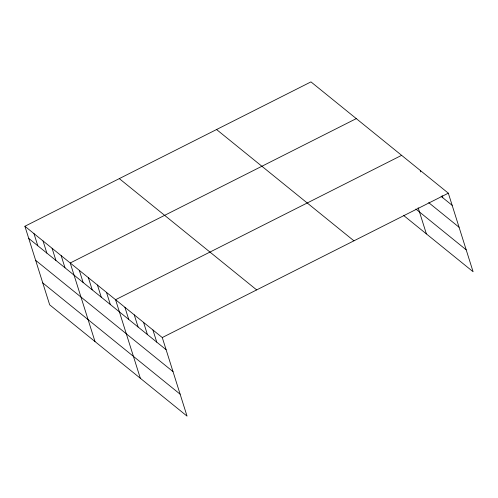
<?xml version="1.0" encoding="UTF-8"?>
<svg xmlns="http://www.w3.org/2000/svg" width="498" height="498" viewBox="0 0 498 498"><rect width="100%" height="100%" fill="white"/><g stroke="black" fill="none" stroke-linecap="round" stroke-linejoin="round"><path stroke-width="0.75" d="M24.9 226.26L162.273 337.551L187.043 416.11L49.669 304.82L24.9 226.26L310.957 81.89L448.331 193.18L473.1 271.74L403.424 215.292M356.294 118.611L70.23 262.988L95 341.547M401.625 155.339L115.567 299.715L140.336 378.275M162.273 337.551L448.331 193.18M441.072 196.349L452.165 205.332M428.716 202.655L459.075 227.25M415.861 209.048L466.19 249.828M216.562 129.53L353.929 240.82M119.302 178.62L256.669 289.911M28.735 238.418L166.102 349.708M35.644 260.329L173.011 371.62M42.76 282.908L180.133 394.198M442.143 195.621L442.822 197.768M420.306 170.478L420.76 171.903M418.152 207.753L426.394 233.898M152.93 329.981L156.764 342.138M143.586 322.418L147.42 334.575M134.248 314.848L138.083 327.005M124.905 307.278L128.739 319.436M106.497 292.37L110.332 304.521M97.434 285.024L101.262 297.182M88.364 277.679L92.198 289.836M79.3 270.333L83.129 282.491M61.167 255.642L65.001 267.8M52.097 248.297L55.932 260.454M43.033 240.951L46.868 253.109M33.964 233.606L37.798 245.763"/></g></svg>
